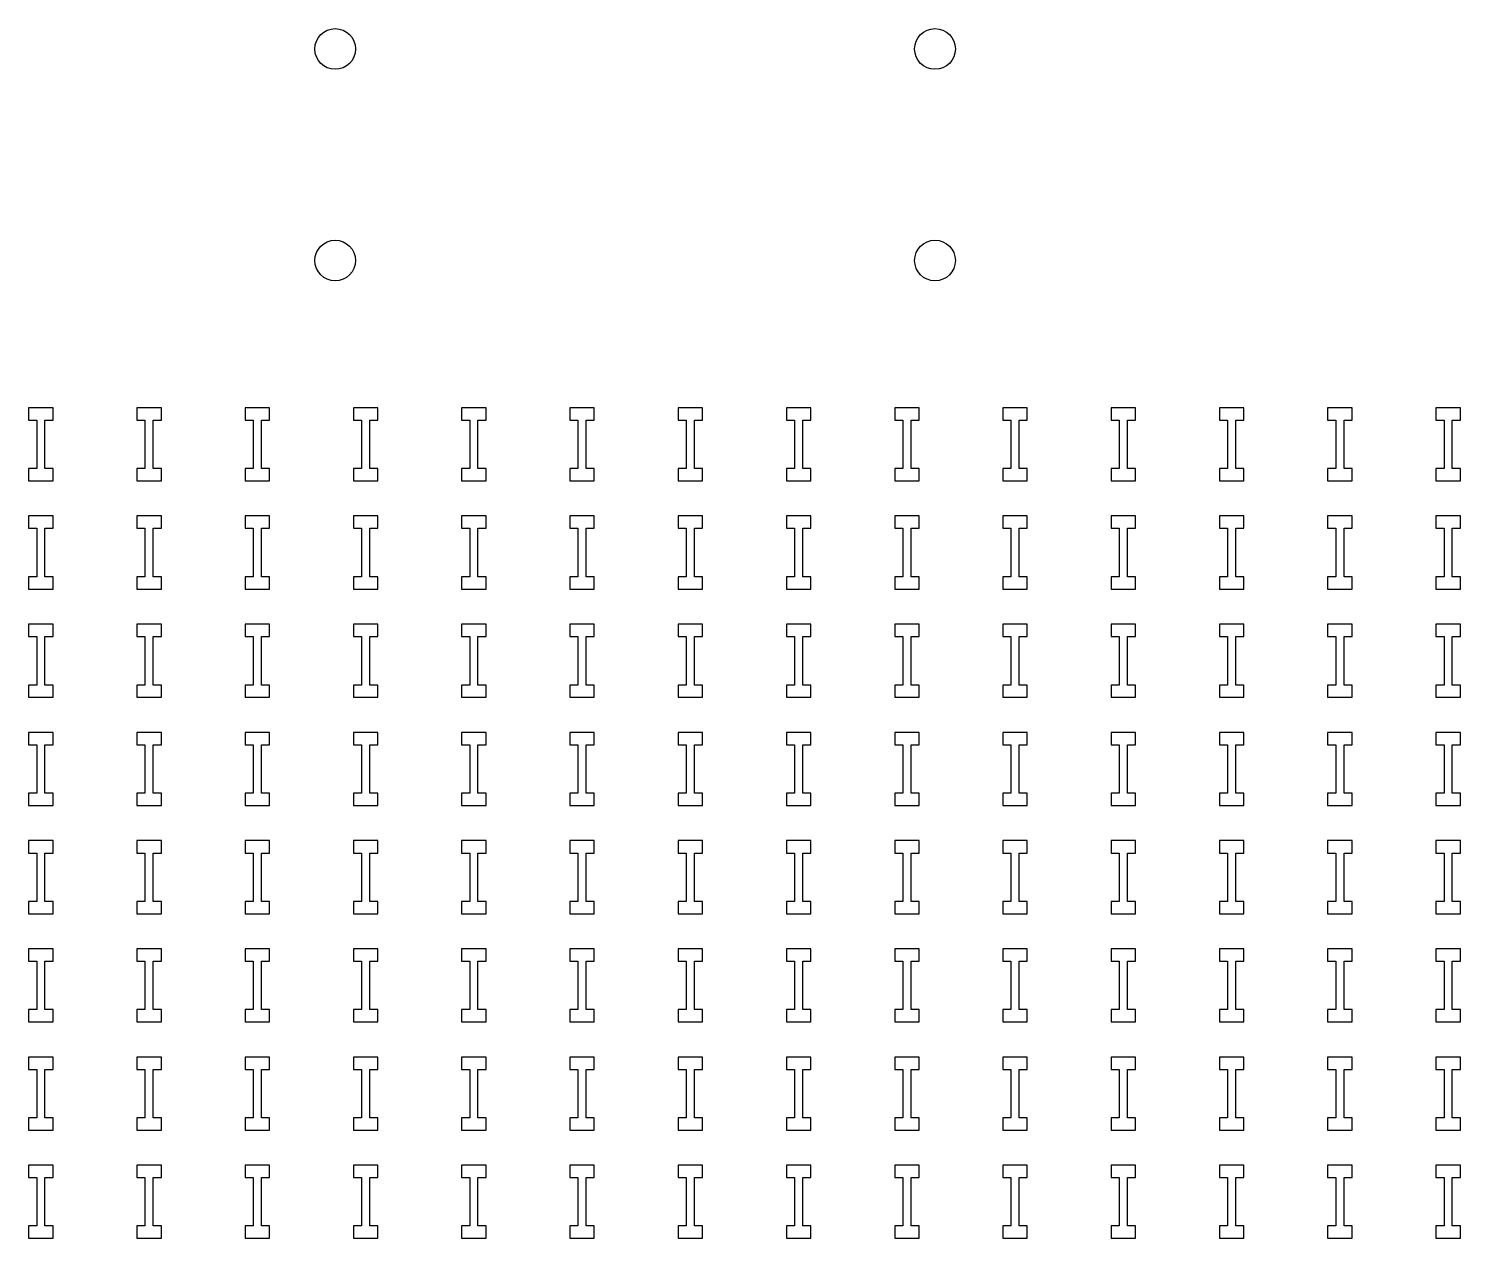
# Model space of a CAD drawing. Header units: inches. Extents: x 0 to 94.5, y 0 to 82.7.
# Drawn here: x 12.51 to 23.55, y 62.33 to 71.66 of the extents above; entities that cross this region are included whole.
import ezdxf

# ---------------------------------------------------------------- set-up
doc = ezdxf.new("R2010")
doc.units = ezdxf.units.IN

msp = doc.modelspace()

# ---------------------------------------------------------------- linework, layer by layer
for p, q in [((12.698, 68.733), (12.509, 68.733)), ((12.509, 68.733), (12.509, 68.637)), ((12.698, 68.637), (12.698, 68.733)), ((13.533, 68.733), (13.344, 68.733)), ((13.344, 68.733), (13.344, 68.637)), ((13.533, 68.637), (13.533, 68.733)), ((14.367, 68.733), (14.178, 68.733)), ((14.178, 68.733), (14.178, 68.637)), ((14.367, 68.637), (14.367, 68.733)), ((15.202, 68.733), (15.013, 68.733)), ((15.013, 68.733), (15.013, 68.637)), ((15.202, 68.637), (15.202, 68.733)), ((16.037, 68.733), (15.848, 68.733)), ((15.848, 68.733), (15.848, 68.637)), ((16.037, 68.637), (16.037, 68.733)), ((16.871, 68.733), (16.682, 68.733)), ((16.682, 68.733), (16.682, 68.637)), ((16.871, 68.637), (16.871, 68.733)), ((17.706, 68.733), (17.517, 68.733)), ((17.517, 68.733), (17.517, 68.637)), ((17.706, 68.637), (17.706, 68.733)), ((18.541, 68.733), (18.352, 68.733)), ((18.352, 68.733), (18.352, 68.637)), ((18.541, 68.637), (18.541, 68.733)), ((19.376, 68.733), (19.187, 68.733)), ((19.187, 68.733), (19.187, 68.637)), ((19.376, 68.637), (19.376, 68.733)), ((20.21, 68.733), (20.021, 68.733)), ((20.021, 68.733), (20.021, 68.637)), ((20.21, 68.637), (20.21, 68.733)), ((21.045, 68.733), (20.856, 68.733)), ((20.856, 68.733), (20.856, 68.637)), ((21.045, 68.637), (21.045, 68.733)), ((21.88, 68.733), (21.691, 68.733)), ((21.691, 68.733), (21.691, 68.637)), ((21.88, 68.637), (21.88, 68.733)), ((22.714, 68.733), (22.525, 68.733)), ((22.525, 68.733), (22.525, 68.637)), ((22.714, 68.637), (22.714, 68.733)), ((23.549, 68.733), (23.36, 68.733)), ((23.36, 68.733), (23.36, 68.637)), ((23.549, 68.637), (23.549, 68.733)), ((12.509, 68.637), (12.571, 68.637)), ((12.571, 68.637), (12.571, 68.264)), ((12.635, 68.637), (12.698, 68.637)), ((12.635, 68.264), (12.635, 68.637)), ((13.344, 68.637), (13.406, 68.637)), ((13.406, 68.637), (13.406, 68.264)), ((13.47, 68.637), (13.533, 68.637)), ((13.47, 68.264), (13.47, 68.637)), ((14.178, 68.637), (14.241, 68.637)), ((14.241, 68.637), (14.241, 68.264)), ((14.305, 68.637), (14.367, 68.637)), ((14.305, 68.264), (14.305, 68.637)), ((15.013, 68.637), (15.076, 68.637)), ((15.076, 68.637), (15.076, 68.264)), ((15.14, 68.637), (15.202, 68.637)), ((15.14, 68.264), (15.14, 68.637)), ((15.848, 68.637), (15.91, 68.637)), ((15.91, 68.637), (15.91, 68.264)), ((15.974, 68.637), (16.037, 68.637)), ((15.974, 68.264), (15.974, 68.637)), ((16.682, 68.637), (16.745, 68.637)), ((16.745, 68.637), (16.745, 68.264)), ((16.809, 68.637), (16.871, 68.637)), ((16.809, 68.264), (16.809, 68.637)), ((17.517, 68.637), (17.58, 68.637)), ((17.58, 68.637), (17.58, 68.264)), ((17.644, 68.637), (17.706, 68.637)), ((17.644, 68.264), (17.644, 68.637)), ((18.352, 68.637), (18.414, 68.637)), ((18.414, 68.637), (18.414, 68.264)), ((18.478, 68.637), (18.541, 68.637)), ((18.478, 68.264), (18.478, 68.637)), ((19.187, 68.637), (19.249, 68.637)), ((19.249, 68.637), (19.249, 68.264)), ((19.313, 68.637), (19.376, 68.637)), ((19.313, 68.264), (19.313, 68.637)), ((20.021, 68.637), (20.084, 68.637)), ((20.084, 68.637), (20.084, 68.264)), ((20.148, 68.637), (20.21, 68.637)), ((20.148, 68.264), (20.148, 68.637)), ((20.856, 68.637), (20.919, 68.637)), ((20.919, 68.637), (20.919, 68.264)), ((20.983, 68.637), (21.045, 68.637)), ((20.983, 68.264), (20.983, 68.637)), ((21.691, 68.637), (21.753, 68.637)), ((21.753, 68.637), (21.753, 68.264)), ((21.817, 68.637), (21.88, 68.637)), ((21.817, 68.264), (21.817, 68.637)), ((22.525, 68.637), (22.588, 68.637)), ((22.588, 68.637), (22.588, 68.264)), ((22.652, 68.637), (22.714, 68.637)), ((22.652, 68.264), (22.652, 68.637)), ((23.36, 68.637), (23.423, 68.637)), ((23.423, 68.637), (23.423, 68.264)), ((23.487, 68.637), (23.549, 68.637)), ((23.487, 68.264), (23.487, 68.637)), ((12.571, 68.264), (12.509, 68.264)), ((12.509, 68.264), (12.509, 68.169)), ((12.698, 68.264), (12.635, 68.264)), ((12.698, 68.169), (12.698, 68.264)), ((13.406, 68.264), (13.344, 68.264)), ((13.344, 68.264), (13.344, 68.169)), ((13.533, 68.264), (13.47, 68.264)), ((13.533, 68.169), (13.533, 68.264)), ((14.241, 68.264), (14.178, 68.264)), ((14.178, 68.264), (14.178, 68.169)), ((14.367, 68.264), (14.305, 68.264)), ((14.367, 68.169), (14.367, 68.264)), ((15.076, 68.264), (15.013, 68.264)), ((15.013, 68.264), (15.013, 68.169)), ((15.202, 68.264), (15.14, 68.264)), ((15.202, 68.169), (15.202, 68.264)), ((15.91, 68.264), (15.848, 68.264)), ((15.848, 68.264), (15.848, 68.169)), ((16.037, 68.264), (15.974, 68.264)), ((16.037, 68.169), (16.037, 68.264)), ((16.745, 68.264), (16.682, 68.264)), ((16.682, 68.264), (16.682, 68.169)), ((16.871, 68.264), (16.809, 68.264)), ((16.871, 68.169), (16.871, 68.264)), ((17.58, 68.264), (17.517, 68.264)), ((17.517, 68.264), (17.517, 68.169)), ((17.706, 68.264), (17.644, 68.264)), ((17.706, 68.169), (17.706, 68.264)), ((18.414, 68.264), (18.352, 68.264)), ((18.352, 68.264), (18.352, 68.169)), ((18.541, 68.264), (18.478, 68.264)), ((18.541, 68.169), (18.541, 68.264)), ((19.249, 68.264), (19.187, 68.264)), ((19.187, 68.264), (19.187, 68.169)), ((19.376, 68.264), (19.313, 68.264)), ((19.376, 68.169), (19.376, 68.264)), ((20.084, 68.264), (20.021, 68.264)), ((20.021, 68.264), (20.021, 68.169)), ((20.21, 68.264), (20.148, 68.264)), ((20.21, 68.169), (20.21, 68.264)), ((20.919, 68.264), (20.856, 68.264)), ((20.856, 68.264), (20.856, 68.169)), ((21.045, 68.264), (20.983, 68.264)), ((21.045, 68.169), (21.045, 68.264)), ((21.753, 68.264), (21.691, 68.264)), ((21.691, 68.264), (21.691, 68.169)), ((21.88, 68.264), (21.817, 68.264)), ((21.88, 68.169), (21.88, 68.264)), ((22.588, 68.264), (22.525, 68.264)), ((22.525, 68.264), (22.525, 68.169)), ((22.714, 68.264), (22.652, 68.264)), ((22.714, 68.169), (22.714, 68.264)), ((23.423, 68.264), (23.36, 68.264)), ((23.36, 68.264), (23.36, 68.169)), ((23.549, 68.264), (23.487, 68.264)), ((23.549, 68.169), (23.549, 68.264)), ((12.509, 68.169), (12.698, 68.169)), ((13.344, 68.169), (13.533, 68.169)), ((14.178, 68.169), (14.367, 68.169)), ((15.013, 68.169), (15.202, 68.169)), ((15.848, 68.169), (16.037, 68.169)), ((16.682, 68.169), (16.871, 68.169)), ((17.517, 68.169), (17.706, 68.169)), ((18.352, 68.169), (18.541, 68.169)), ((19.187, 68.169), (19.376, 68.169)), ((20.021, 68.169), (20.21, 68.169)), ((20.856, 68.169), (21.045, 68.169)), ((21.691, 68.169), (21.88, 68.169)), ((22.525, 68.169), (22.714, 68.169)), ((23.36, 68.169), (23.549, 68.169)), ((12.698, 67.898), (12.509, 67.898)), ((12.509, 67.898), (12.509, 67.803)), ((12.509, 67.803), (12.571, 67.803)), ((12.571, 67.803), (12.571, 67.429)), ((12.635, 67.803), (12.698, 67.803)), ((12.635, 67.429), (12.635, 67.803)), ((12.698, 67.803), (12.698, 67.898)), ((13.533, 67.898), (13.344, 67.898)), ((13.344, 67.898), (13.344, 67.803)), ((13.344, 67.803), (13.406, 67.803)), ((13.406, 67.803), (13.406, 67.429)), ((13.47, 67.803), (13.533, 67.803)), ((13.47, 67.429), (13.47, 67.803)), ((13.533, 67.803), (13.533, 67.898)), ((14.367, 67.898), (14.178, 67.898)), ((14.178, 67.898), (14.178, 67.803)), ((14.178, 67.803), (14.241, 67.803)), ((14.241, 67.803), (14.241, 67.429)), ((14.305, 67.803), (14.367, 67.803)), ((14.305, 67.429), (14.305, 67.803)), ((14.367, 67.803), (14.367, 67.898)), ((15.202, 67.898), (15.013, 67.898)), ((15.013, 67.898), (15.013, 67.803)), ((15.013, 67.803), (15.076, 67.803)), ((15.076, 67.803), (15.076, 67.429)), ((15.14, 67.803), (15.202, 67.803)), ((15.14, 67.429), (15.14, 67.803)), ((15.202, 67.803), (15.202, 67.898)), ((16.037, 67.898), (15.848, 67.898)), ((15.848, 67.898), (15.848, 67.803)), ((15.848, 67.803), (15.91, 67.803)), ((15.91, 67.803), (15.91, 67.429)), ((15.974, 67.803), (16.037, 67.803)), ((15.974, 67.429), (15.974, 67.803)), ((16.037, 67.803), (16.037, 67.898)), ((16.871, 67.898), (16.682, 67.898)), ((16.682, 67.898), (16.682, 67.803)), ((16.682, 67.803), (16.745, 67.803)), ((16.745, 67.803), (16.745, 67.429)), ((16.809, 67.803), (16.871, 67.803)), ((16.809, 67.429), (16.809, 67.803)), ((16.871, 67.803), (16.871, 67.898)), ((17.706, 67.898), (17.517, 67.898)), ((17.517, 67.898), (17.517, 67.803)), ((17.517, 67.803), (17.58, 67.803)), ((17.58, 67.803), (17.58, 67.429)), ((17.644, 67.803), (17.706, 67.803)), ((17.644, 67.429), (17.644, 67.803)), ((17.706, 67.803), (17.706, 67.898)), ((18.541, 67.898), (18.352, 67.898)), ((18.352, 67.898), (18.352, 67.803)), ((18.352, 67.803), (18.414, 67.803)), ((18.414, 67.803), (18.414, 67.429)), ((18.478, 67.803), (18.541, 67.803)), ((18.478, 67.429), (18.478, 67.803)), ((18.541, 67.803), (18.541, 67.898)), ((19.376, 67.898), (19.187, 67.898)), ((19.187, 67.898), (19.187, 67.803)), ((19.187, 67.803), (19.249, 67.803)), ((19.249, 67.803), (19.249, 67.429)), ((19.313, 67.803), (19.376, 67.803)), ((19.313, 67.429), (19.313, 67.803)), ((19.376, 67.803), (19.376, 67.898)), ((20.21, 67.898), (20.021, 67.898)), ((20.021, 67.898), (20.021, 67.803)), ((20.021, 67.803), (20.084, 67.803)), ((20.084, 67.803), (20.084, 67.429)), ((20.148, 67.803), (20.21, 67.803)), ((20.148, 67.429), (20.148, 67.803)), ((20.21, 67.803), (20.21, 67.898)), ((21.045, 67.898), (20.856, 67.898)), ((20.856, 67.898), (20.856, 67.803)), ((20.856, 67.803), (20.919, 67.803)), ((20.919, 67.803), (20.919, 67.429)), ((20.983, 67.803), (21.045, 67.803)), ((20.983, 67.429), (20.983, 67.803)), ((21.045, 67.803), (21.045, 67.898)), ((21.88, 67.898), (21.691, 67.898)), ((21.691, 67.898), (21.691, 67.803)), ((21.691, 67.803), (21.753, 67.803)), ((21.753, 67.803), (21.753, 67.429)), ((21.817, 67.803), (21.88, 67.803)), ((21.817, 67.429), (21.817, 67.803)), ((21.88, 67.803), (21.88, 67.898)), ((22.714, 67.898), (22.525, 67.898)), ((22.525, 67.898), (22.525, 67.803)), ((22.525, 67.803), (22.588, 67.803)), ((22.588, 67.803), (22.588, 67.429)), ((22.652, 67.803), (22.714, 67.803)), ((22.652, 67.429), (22.652, 67.803)), ((22.714, 67.803), (22.714, 67.898)), ((23.549, 67.898), (23.36, 67.898)), ((23.36, 67.898), (23.36, 67.803)), ((23.36, 67.803), (23.423, 67.803)), ((23.423, 67.803), (23.423, 67.429)), ((23.487, 67.803), (23.549, 67.803)), ((23.487, 67.429), (23.487, 67.803)), ((23.549, 67.803), (23.549, 67.898)), ((12.571, 67.429), (12.509, 67.429)), ((12.509, 67.429), (12.509, 67.334)), ((12.698, 67.429), (12.635, 67.429)), ((12.698, 67.334), (12.698, 67.429)), ((13.406, 67.429), (13.344, 67.429)), ((13.344, 67.429), (13.344, 67.334)), ((13.533, 67.429), (13.47, 67.429)), ((13.533, 67.334), (13.533, 67.429)), ((14.241, 67.429), (14.178, 67.429)), ((14.178, 67.429), (14.178, 67.334)), ((14.367, 67.429), (14.305, 67.429)), ((14.367, 67.334), (14.367, 67.429)), ((15.076, 67.429), (15.013, 67.429)), ((15.013, 67.429), (15.013, 67.334)), ((15.202, 67.429), (15.14, 67.429)), ((15.202, 67.334), (15.202, 67.429)), ((15.91, 67.429), (15.848, 67.429)), ((15.848, 67.429), (15.848, 67.334)), ((16.037, 67.429), (15.974, 67.429)), ((16.037, 67.334), (16.037, 67.429)), ((16.745, 67.429), (16.682, 67.429)), ((16.682, 67.429), (16.682, 67.334)), ((16.871, 67.429), (16.809, 67.429)), ((16.871, 67.334), (16.871, 67.429)), ((17.58, 67.429), (17.517, 67.429)), ((17.517, 67.429), (17.517, 67.334)), ((17.706, 67.429), (17.644, 67.429)), ((17.706, 67.334), (17.706, 67.429)), ((18.414, 67.429), (18.352, 67.429)), ((18.352, 67.429), (18.352, 67.334)), ((18.541, 67.429), (18.478, 67.429)), ((18.541, 67.334), (18.541, 67.429)), ((19.249, 67.429), (19.187, 67.429)), ((19.187, 67.429), (19.187, 67.334)), ((19.376, 67.429), (19.313, 67.429)), ((19.376, 67.334), (19.376, 67.429)), ((20.084, 67.429), (20.021, 67.429)), ((20.021, 67.429), (20.021, 67.334)), ((20.21, 67.429), (20.148, 67.429)), ((20.21, 67.334), (20.21, 67.429)), ((20.919, 67.429), (20.856, 67.429)), ((20.856, 67.429), (20.856, 67.334)), ((21.045, 67.429), (20.983, 67.429)), ((21.045, 67.334), (21.045, 67.429)), ((21.753, 67.429), (21.691, 67.429)), ((21.691, 67.429), (21.691, 67.334)), ((21.88, 67.429), (21.817, 67.429)), ((21.88, 67.334), (21.88, 67.429)), ((22.588, 67.429), (22.525, 67.429)), ((22.525, 67.429), (22.525, 67.334)), ((22.714, 67.429), (22.652, 67.429)), ((22.714, 67.334), (22.714, 67.429)), ((23.423, 67.429), (23.36, 67.429)), ((23.36, 67.429), (23.36, 67.334)), ((23.549, 67.429), (23.487, 67.429)), ((23.549, 67.334), (23.549, 67.429)), ((12.509, 67.334), (12.698, 67.334)), ((13.344, 67.334), (13.533, 67.334)), ((14.178, 67.334), (14.367, 67.334)), ((15.013, 67.334), (15.202, 67.334)), ((15.848, 67.334), (16.037, 67.334)), ((16.682, 67.334), (16.871, 67.334)), ((17.517, 67.334), (17.706, 67.334)), ((18.352, 67.334), (18.541, 67.334)), ((19.187, 67.334), (19.376, 67.334)), ((20.021, 67.334), (20.21, 67.334)), ((20.856, 67.334), (21.045, 67.334)), ((21.691, 67.334), (21.88, 67.334)), ((22.525, 67.334), (22.714, 67.334)), ((23.36, 67.334), (23.549, 67.334)), ((12.698, 67.063), (12.509, 67.063)), ((12.509, 67.063), (12.509, 66.968)), ((12.698, 66.968), (12.698, 67.063)), ((13.533, 67.063), (13.344, 67.063)), ((13.344, 67.063), (13.344, 66.968)), ((13.533, 66.968), (13.533, 67.063)), ((14.367, 67.063), (14.178, 67.063)), ((14.178, 67.063), (14.178, 66.968)), ((14.367, 66.968), (14.367, 67.063)), ((15.202, 67.063), (15.013, 67.063)), ((15.013, 67.063), (15.013, 66.968)), ((15.202, 66.968), (15.202, 67.063)), ((16.037, 67.063), (15.848, 67.063)), ((15.848, 67.063), (15.848, 66.968)), ((16.037, 66.968), (16.037, 67.063)), ((16.871, 67.063), (16.682, 67.063)), ((16.682, 67.063), (16.682, 66.968)), ((16.871, 66.968), (16.871, 67.063)), ((17.706, 67.063), (17.517, 67.063)), ((17.517, 67.063), (17.517, 66.968)), ((17.706, 66.968), (17.706, 67.063)), ((18.541, 67.063), (18.352, 67.063)), ((18.352, 67.063), (18.352, 66.968)), ((18.541, 66.968), (18.541, 67.063)), ((19.376, 67.063), (19.187, 67.063)), ((19.187, 67.063), (19.187, 66.968)), ((19.376, 66.968), (19.376, 67.063)), ((20.21, 67.063), (20.021, 67.063)), ((20.021, 67.063), (20.021, 66.968)), ((20.21, 66.968), (20.21, 67.063)), ((21.045, 67.063), (20.856, 67.063)), ((20.856, 67.063), (20.856, 66.968)), ((21.045, 66.968), (21.045, 67.063)), ((21.88, 67.063), (21.691, 67.063)), ((21.691, 67.063), (21.691, 66.968)), ((21.88, 66.968), (21.88, 67.063)), ((22.714, 67.063), (22.525, 67.063)), ((22.525, 67.063), (22.525, 66.968)), ((22.714, 66.968), (22.714, 67.063)), ((23.549, 67.063), (23.36, 67.063)), ((23.36, 67.063), (23.36, 66.968)), ((23.549, 66.968), (23.549, 67.063)), ((12.509, 66.968), (12.571, 66.968)), ((12.571, 66.968), (12.571, 66.594)), ((12.635, 66.968), (12.698, 66.968)), ((12.635, 66.594), (12.635, 66.968)), ((13.344, 66.968), (13.406, 66.968)), ((13.406, 66.968), (13.406, 66.594)), ((13.47, 66.968), (13.533, 66.968)), ((13.47, 66.594), (13.47, 66.968)), ((14.178, 66.968), (14.241, 66.968)), ((14.241, 66.968), (14.241, 66.594)), ((14.305, 66.968), (14.367, 66.968)), ((14.305, 66.594), (14.305, 66.968)), ((15.013, 66.968), (15.076, 66.968)), ((15.076, 66.968), (15.076, 66.594)), ((15.14, 66.968), (15.202, 66.968)), ((15.14, 66.594), (15.14, 66.968)), ((15.848, 66.968), (15.91, 66.968)), ((15.91, 66.968), (15.91, 66.594)), ((15.974, 66.968), (16.037, 66.968)), ((15.974, 66.594), (15.974, 66.968)), ((16.682, 66.968), (16.745, 66.968)), ((16.745, 66.968), (16.745, 66.594)), ((16.809, 66.968), (16.871, 66.968)), ((16.809, 66.594), (16.809, 66.968)), ((17.517, 66.968), (17.58, 66.968)), ((17.58, 66.968), (17.58, 66.594)), ((17.644, 66.968), (17.706, 66.968)), ((17.644, 66.594), (17.644, 66.968)), ((18.352, 66.968), (18.414, 66.968)), ((18.414, 66.968), (18.414, 66.594)), ((18.478, 66.968), (18.541, 66.968)), ((18.478, 66.594), (18.478, 66.968)), ((19.187, 66.968), (19.249, 66.968)), ((19.249, 66.968), (19.249, 66.594)), ((19.313, 66.968), (19.376, 66.968)), ((19.313, 66.594), (19.313, 66.968)), ((20.021, 66.968), (20.084, 66.968)), ((20.084, 66.968), (20.084, 66.594)), ((20.148, 66.968), (20.21, 66.968)), ((20.148, 66.594), (20.148, 66.968)), ((20.856, 66.968), (20.919, 66.968)), ((20.919, 66.968), (20.919, 66.594)), ((20.983, 66.968), (21.045, 66.968)), ((20.983, 66.594), (20.983, 66.968)), ((21.691, 66.968), (21.753, 66.968)), ((21.753, 66.968), (21.753, 66.594)), ((21.817, 66.968), (21.88, 66.968)), ((21.817, 66.594), (21.817, 66.968)), ((22.525, 66.968), (22.588, 66.968)), ((22.588, 66.968), (22.588, 66.594)), ((22.652, 66.968), (22.714, 66.968)), ((22.652, 66.594), (22.652, 66.968)), ((23.36, 66.968), (23.423, 66.968)), ((23.423, 66.968), (23.423, 66.594)), ((23.487, 66.968), (23.549, 66.968)), ((23.487, 66.594), (23.487, 66.968)), ((12.571, 66.594), (12.509, 66.594)), ((12.509, 66.594), (12.509, 66.499)), ((12.698, 66.594), (12.635, 66.594)), ((12.698, 66.499), (12.698, 66.594)), ((13.406, 66.594), (13.344, 66.594)), ((13.344, 66.594), (13.344, 66.499)), ((13.533, 66.594), (13.47, 66.594)), ((13.533, 66.499), (13.533, 66.594)), ((14.241, 66.594), (14.178, 66.594)), ((14.178, 66.594), (14.178, 66.499)), ((14.367, 66.594), (14.305, 66.594)), ((14.367, 66.499), (14.367, 66.594)), ((15.076, 66.594), (15.013, 66.594)), ((15.013, 66.594), (15.013, 66.499)), ((15.202, 66.594), (15.14, 66.594)), ((15.202, 66.499), (15.202, 66.594)), ((15.91, 66.594), (15.848, 66.594)), ((15.848, 66.594), (15.848, 66.499)), ((16.037, 66.594), (15.974, 66.594)), ((16.037, 66.499), (16.037, 66.594)), ((16.745, 66.594), (16.682, 66.594)), ((16.682, 66.594), (16.682, 66.499)), ((16.871, 66.594), (16.809, 66.594)), ((16.871, 66.499), (16.871, 66.594)), ((17.58, 66.594), (17.517, 66.594)), ((17.517, 66.594), (17.517, 66.499)), ((17.706, 66.594), (17.644, 66.594)), ((17.706, 66.499), (17.706, 66.594)), ((18.414, 66.594), (18.352, 66.594)), ((18.352, 66.594), (18.352, 66.499)), ((18.541, 66.594), (18.478, 66.594)), ((18.541, 66.499), (18.541, 66.594)), ((19.249, 66.594), (19.187, 66.594)), ((19.187, 66.594), (19.187, 66.499)), ((19.376, 66.594), (19.313, 66.594)), ((19.376, 66.499), (19.376, 66.594)), ((20.084, 66.594), (20.021, 66.594)), ((20.021, 66.594), (20.021, 66.499)), ((20.21, 66.594), (20.148, 66.594)), ((20.21, 66.499), (20.21, 66.594)), ((20.919, 66.594), (20.856, 66.594)), ((20.856, 66.594), (20.856, 66.499)), ((21.045, 66.594), (20.983, 66.594)), ((21.045, 66.499), (21.045, 66.594)), ((21.753, 66.594), (21.691, 66.594)), ((21.691, 66.594), (21.691, 66.499)), ((21.88, 66.594), (21.817, 66.594)), ((21.88, 66.499), (21.88, 66.594)), ((22.588, 66.594), (22.525, 66.594)), ((22.525, 66.594), (22.525, 66.499)), ((22.714, 66.594), (22.652, 66.594)), ((22.714, 66.499), (22.714, 66.594)), ((23.423, 66.594), (23.36, 66.594)), ((23.36, 66.594), (23.36, 66.499)), ((23.549, 66.594), (23.487, 66.594)), ((23.549, 66.499), (23.549, 66.594)), ((12.509, 66.499), (12.698, 66.499)), ((13.344, 66.499), (13.533, 66.499)), ((14.178, 66.499), (14.367, 66.499)), ((15.013, 66.499), (15.202, 66.499)), ((15.848, 66.499), (16.037, 66.499)), ((16.682, 66.499), (16.871, 66.499)), ((17.517, 66.499), (17.706, 66.499)), ((18.352, 66.499), (18.541, 66.499)), ((19.187, 66.499), (19.376, 66.499)), ((20.021, 66.499), (20.21, 66.499)), ((20.856, 66.499), (21.045, 66.499)), ((21.691, 66.499), (21.88, 66.499)), ((22.525, 66.499), (22.714, 66.499)), ((23.36, 66.499), (23.549, 66.499)), ((12.698, 66.228), (12.509, 66.228)), ((12.509, 66.228), (12.509, 66.133)), ((12.509, 66.133), (12.571, 66.133)), ((12.571, 66.133), (12.571, 65.76)), ((12.635, 66.133), (12.698, 66.133)), ((12.635, 65.76), (12.635, 66.133)), ((12.698, 66.133), (12.698, 66.228)), ((13.533, 66.228), (13.344, 66.228)), ((13.344, 66.228), (13.344, 66.133)), ((13.344, 66.133), (13.406, 66.133)), ((13.406, 66.133), (13.406, 65.76)), ((13.47, 66.133), (13.533, 66.133)), ((13.47, 65.76), (13.47, 66.133)), ((13.533, 66.133), (13.533, 66.228)), ((14.367, 66.228), (14.178, 66.228)), ((14.178, 66.228), (14.178, 66.133)), ((14.178, 66.133), (14.241, 66.133)), ((14.241, 66.133), (14.241, 65.76)), ((14.305, 66.133), (14.367, 66.133)), ((14.305, 65.76), (14.305, 66.133)), ((14.367, 66.133), (14.367, 66.228)), ((15.202, 66.228), (15.013, 66.228)), ((15.013, 66.228), (15.013, 66.133)), ((15.013, 66.133), (15.076, 66.133)), ((15.076, 66.133), (15.076, 65.76)), ((15.14, 66.133), (15.202, 66.133)), ((15.14, 65.76), (15.14, 66.133)), ((15.202, 66.133), (15.202, 66.228)), ((16.037, 66.228), (15.848, 66.228)), ((15.848, 66.228), (15.848, 66.133)), ((15.848, 66.133), (15.91, 66.133)), ((15.91, 66.133), (15.91, 65.76)), ((15.974, 66.133), (16.037, 66.133)), ((15.974, 65.76), (15.974, 66.133)), ((16.037, 66.133), (16.037, 66.228)), ((16.871, 66.228), (16.682, 66.228)), ((16.682, 66.228), (16.682, 66.133)), ((16.682, 66.133), (16.745, 66.133)), ((16.745, 66.133), (16.745, 65.76)), ((16.809, 66.133), (16.871, 66.133)), ((16.809, 65.76), (16.809, 66.133)), ((16.871, 66.133), (16.871, 66.228)), ((17.706, 66.228), (17.517, 66.228)), ((17.517, 66.228), (17.517, 66.133)), ((17.517, 66.133), (17.58, 66.133)), ((17.58, 66.133), (17.58, 65.76)), ((17.644, 66.133), (17.706, 66.133)), ((17.644, 65.76), (17.644, 66.133)), ((17.706, 66.133), (17.706, 66.228)), ((18.541, 66.228), (18.352, 66.228)), ((18.352, 66.228), (18.352, 66.133)), ((18.352, 66.133), (18.414, 66.133)), ((18.414, 66.133), (18.414, 65.76)), ((18.478, 66.133), (18.541, 66.133)), ((18.478, 65.76), (18.478, 66.133)), ((18.541, 66.133), (18.541, 66.228)), ((19.376, 66.228), (19.187, 66.228)), ((19.187, 66.228), (19.187, 66.133)), ((19.187, 66.133), (19.249, 66.133)), ((19.249, 66.133), (19.249, 65.76)), ((19.313, 66.133), (19.376, 66.133)), ((19.313, 65.76), (19.313, 66.133)), ((19.376, 66.133), (19.376, 66.228)), ((20.21, 66.228), (20.021, 66.228)), ((20.021, 66.228), (20.021, 66.133)), ((20.021, 66.133), (20.084, 66.133)), ((20.084, 66.133), (20.084, 65.76)), ((20.148, 66.133), (20.21, 66.133)), ((20.148, 65.76), (20.148, 66.133)), ((20.21, 66.133), (20.21, 66.228)), ((21.045, 66.228), (20.856, 66.228)), ((20.856, 66.228), (20.856, 66.133)), ((20.856, 66.133), (20.919, 66.133)), ((20.919, 66.133), (20.919, 65.76)), ((20.983, 66.133), (21.045, 66.133)), ((20.983, 65.76), (20.983, 66.133)), ((21.045, 66.133), (21.045, 66.228)), ((21.88, 66.228), (21.691, 66.228)), ((21.691, 66.228), (21.691, 66.133)), ((21.691, 66.133), (21.753, 66.133)), ((21.753, 66.133), (21.753, 65.76)), ((21.817, 66.133), (21.88, 66.133)), ((21.817, 65.76), (21.817, 66.133)), ((21.88, 66.133), (21.88, 66.228)), ((22.714, 66.228), (22.525, 66.228)), ((22.525, 66.228), (22.525, 66.133)), ((22.525, 66.133), (22.588, 66.133)), ((22.588, 66.133), (22.588, 65.76)), ((22.652, 66.133), (22.714, 66.133)), ((22.652, 65.76), (22.652, 66.133)), ((22.714, 66.133), (22.714, 66.228)), ((23.549, 66.228), (23.36, 66.228)), ((23.36, 66.228), (23.36, 66.133)), ((23.36, 66.133), (23.423, 66.133)), ((23.423, 66.133), (23.423, 65.76)), ((23.487, 66.133), (23.549, 66.133)), ((23.487, 65.76), (23.487, 66.133)), ((23.549, 66.133), (23.549, 66.228)), ((12.571, 65.76), (12.509, 65.76)), ((12.509, 65.76), (12.509, 65.664)), ((12.698, 65.76), (12.635, 65.76)), ((12.698, 65.664), (12.698, 65.76)), ((13.406, 65.76), (13.344, 65.76)), ((13.344, 65.76), (13.344, 65.664)), ((13.533, 65.76), (13.47, 65.76)), ((13.533, 65.664), (13.533, 65.76)), ((14.241, 65.76), (14.178, 65.76)), ((14.178, 65.76), (14.178, 65.664)), ((14.367, 65.76), (14.305, 65.76)), ((14.367, 65.664), (14.367, 65.76)), ((15.076, 65.76), (15.013, 65.76)), ((15.013, 65.76), (15.013, 65.664)), ((15.202, 65.76), (15.14, 65.76)), ((15.202, 65.664), (15.202, 65.76)), ((15.91, 65.76), (15.848, 65.76)), ((15.848, 65.76), (15.848, 65.664)), ((16.037, 65.76), (15.974, 65.76)), ((16.037, 65.664), (16.037, 65.76)), ((16.745, 65.76), (16.682, 65.76)), ((16.682, 65.76), (16.682, 65.664)), ((16.871, 65.76), (16.809, 65.76)), ((16.871, 65.664), (16.871, 65.76)), ((17.58, 65.76), (17.517, 65.76)), ((17.517, 65.76), (17.517, 65.664)), ((17.706, 65.76), (17.644, 65.76)), ((17.706, 65.664), (17.706, 65.76)), ((18.414, 65.76), (18.352, 65.76)), ((18.352, 65.76), (18.352, 65.664)), ((18.541, 65.76), (18.478, 65.76)), ((18.541, 65.664), (18.541, 65.76)), ((19.249, 65.76), (19.187, 65.76)), ((19.187, 65.76), (19.187, 65.664)), ((19.376, 65.76), (19.313, 65.76)), ((19.376, 65.664), (19.376, 65.76)), ((20.084, 65.76), (20.021, 65.76)), ((20.021, 65.76), (20.021, 65.664)), ((20.21, 65.76), (20.148, 65.76)), ((20.21, 65.664), (20.21, 65.76)), ((20.919, 65.76), (20.856, 65.76)), ((20.856, 65.76), (20.856, 65.664)), ((21.045, 65.76), (20.983, 65.76)), ((21.045, 65.664), (21.045, 65.76)), ((21.753, 65.76), (21.691, 65.76)), ((21.691, 65.76), (21.691, 65.664)), ((21.88, 65.76), (21.817, 65.76)), ((21.88, 65.664), (21.88, 65.76)), ((22.588, 65.76), (22.525, 65.76)), ((22.525, 65.76), (22.525, 65.664)), ((22.714, 65.76), (22.652, 65.76)), ((22.714, 65.664), (22.714, 65.76)), ((23.423, 65.76), (23.36, 65.76)), ((23.36, 65.76), (23.36, 65.664)), ((23.549, 65.76), (23.487, 65.76)), ((23.549, 65.664), (23.549, 65.76)), ((12.509, 65.664), (12.698, 65.664)), ((13.344, 65.664), (13.533, 65.664)), ((14.178, 65.664), (14.367, 65.664)), ((15.013, 65.664), (15.202, 65.664)), ((15.848, 65.664), (16.037, 65.664)), ((16.682, 65.664), (16.871, 65.664)), ((17.517, 65.664), (17.706, 65.664)), ((18.352, 65.664), (18.541, 65.664)), ((19.187, 65.664), (19.376, 65.664)), ((20.021, 65.664), (20.21, 65.664)), ((20.856, 65.664), (21.045, 65.664)), ((21.691, 65.664), (21.88, 65.664)), ((22.525, 65.664), (22.714, 65.664)), ((23.36, 65.664), (23.549, 65.664)), ((12.698, 65.394), (12.509, 65.394)), ((12.509, 65.394), (12.509, 65.298)), ((12.698, 65.298), (12.698, 65.394)), ((13.533, 65.394), (13.344, 65.394)), ((13.344, 65.394), (13.344, 65.298)), ((13.533, 65.298), (13.533, 65.394)), ((14.367, 65.394), (14.178, 65.394)), ((14.178, 65.394), (14.178, 65.298)), ((14.367, 65.298), (14.367, 65.394)), ((15.202, 65.394), (15.013, 65.394)), ((15.013, 65.394), (15.013, 65.298)), ((15.202, 65.298), (15.202, 65.394)), ((16.037, 65.394), (15.848, 65.394)), ((15.848, 65.394), (15.848, 65.298)), ((16.037, 65.298), (16.037, 65.394)), ((16.871, 65.394), (16.682, 65.394)), ((16.682, 65.394), (16.682, 65.298)), ((16.871, 65.298), (16.871, 65.394)), ((17.706, 65.394), (17.517, 65.394)), ((17.517, 65.394), (17.517, 65.298)), ((17.706, 65.298), (17.706, 65.394)), ((18.541, 65.394), (18.352, 65.394)), ((18.352, 65.394), (18.352, 65.298)), ((18.541, 65.298), (18.541, 65.394)), ((19.376, 65.394), (19.187, 65.394)), ((19.187, 65.394), (19.187, 65.298)), ((19.376, 65.298), (19.376, 65.394)), ((20.21, 65.394), (20.021, 65.394)), ((20.021, 65.394), (20.021, 65.298)), ((20.21, 65.298), (20.21, 65.394)), ((21.045, 65.394), (20.856, 65.394)), ((20.856, 65.394), (20.856, 65.298)), ((21.045, 65.298), (21.045, 65.394)), ((21.88, 65.394), (21.691, 65.394)), ((21.691, 65.394), (21.691, 65.298)), ((21.88, 65.298), (21.88, 65.394)), ((22.714, 65.394), (22.525, 65.394)), ((22.525, 65.394), (22.525, 65.298)), ((22.714, 65.298), (22.714, 65.394)), ((23.549, 65.394), (23.36, 65.394)), ((23.36, 65.394), (23.36, 65.298)), ((23.549, 65.298), (23.549, 65.394)), ((12.509, 65.298), (12.571, 65.298)), ((12.571, 65.298), (12.571, 64.925)), ((12.635, 65.298), (12.698, 65.298)), ((12.635, 64.925), (12.635, 65.298)), ((13.344, 65.298), (13.406, 65.298)), ((13.406, 65.298), (13.406, 64.925)), ((13.47, 65.298), (13.533, 65.298)), ((13.47, 64.925), (13.47, 65.298)), ((14.178, 65.298), (14.241, 65.298)), ((14.241, 65.298), (14.241, 64.925)), ((14.305, 65.298), (14.367, 65.298)), ((14.305, 64.925), (14.305, 65.298)), ((15.013, 65.298), (15.076, 65.298)), ((15.076, 65.298), (15.076, 64.925)), ((15.14, 65.298), (15.202, 65.298)), ((15.14, 64.925), (15.14, 65.298)), ((15.848, 65.298), (15.91, 65.298)), ((15.91, 65.298), (15.91, 64.925)), ((15.974, 65.298), (16.037, 65.298)), ((15.974, 64.925), (15.974, 65.298)), ((16.682, 65.298), (16.745, 65.298)), ((16.745, 65.298), (16.745, 64.925)), ((16.809, 65.298), (16.871, 65.298)), ((16.809, 64.925), (16.809, 65.298)), ((17.517, 65.298), (17.58, 65.298)), ((17.58, 65.298), (17.58, 64.925)), ((17.644, 65.298), (17.706, 65.298)), ((17.644, 64.925), (17.644, 65.298)), ((18.352, 65.298), (18.414, 65.298)), ((18.414, 65.298), (18.414, 64.925)), ((18.478, 65.298), (18.541, 65.298)), ((18.478, 64.925), (18.478, 65.298)), ((19.187, 65.298), (19.249, 65.298)), ((19.249, 65.298), (19.249, 64.925)), ((19.313, 65.298), (19.376, 65.298)), ((19.313, 64.925), (19.313, 65.298)), ((20.021, 65.298), (20.084, 65.298)), ((20.084, 65.298), (20.084, 64.925)), ((20.148, 65.298), (20.21, 65.298)), ((20.148, 64.925), (20.148, 65.298)), ((20.856, 65.298), (20.919, 65.298)), ((20.919, 65.298), (20.919, 64.925)), ((20.983, 65.298), (21.045, 65.298)), ((20.983, 64.925), (20.983, 65.298)), ((21.691, 65.298), (21.753, 65.298)), ((21.753, 65.298), (21.753, 64.925)), ((21.817, 65.298), (21.88, 65.298)), ((21.817, 64.925), (21.817, 65.298)), ((22.525, 65.298), (22.588, 65.298)), ((22.588, 65.298), (22.588, 64.925)), ((22.652, 65.298), (22.714, 65.298)), ((22.652, 64.925), (22.652, 65.298)), ((23.36, 65.298), (23.423, 65.298)), ((23.423, 65.298), (23.423, 64.925)), ((23.487, 65.298), (23.549, 65.298)), ((23.487, 64.925), (23.487, 65.298)), ((12.571, 64.925), (12.509, 64.925)), ((12.509, 64.925), (12.509, 64.83)), ((12.698, 64.925), (12.635, 64.925)), ((12.698, 64.83), (12.698, 64.925)), ((13.406, 64.925), (13.344, 64.925)), ((13.344, 64.925), (13.344, 64.83)), ((13.533, 64.925), (13.47, 64.925)), ((13.533, 64.83), (13.533, 64.925)), ((14.241, 64.925), (14.178, 64.925)), ((14.178, 64.925), (14.178, 64.83)), ((14.367, 64.925), (14.305, 64.925)), ((14.367, 64.83), (14.367, 64.925)), ((15.076, 64.925), (15.013, 64.925)), ((15.013, 64.925), (15.013, 64.83)), ((15.202, 64.925), (15.14, 64.925)), ((15.202, 64.83), (15.202, 64.925)), ((15.91, 64.925), (15.848, 64.925)), ((15.848, 64.925), (15.848, 64.83)), ((16.037, 64.925), (15.974, 64.925)), ((16.037, 64.83), (16.037, 64.925)), ((16.745, 64.925), (16.682, 64.925)), ((16.682, 64.925), (16.682, 64.83)), ((16.871, 64.925), (16.809, 64.925)), ((16.871, 64.83), (16.871, 64.925)), ((17.58, 64.925), (17.517, 64.925)), ((17.517, 64.925), (17.517, 64.83)), ((17.706, 64.925), (17.644, 64.925)), ((17.706, 64.83), (17.706, 64.925)), ((18.414, 64.925), (18.352, 64.925)), ((18.352, 64.925), (18.352, 64.83)), ((18.541, 64.925), (18.478, 64.925)), ((18.541, 64.83), (18.541, 64.925)), ((19.249, 64.925), (19.187, 64.925)), ((19.187, 64.925), (19.187, 64.83)), ((19.376, 64.925), (19.313, 64.925)), ((19.376, 64.83), (19.376, 64.925)), ((20.084, 64.925), (20.021, 64.925)), ((20.021, 64.925), (20.021, 64.83)), ((20.21, 64.925), (20.148, 64.925)), ((20.21, 64.83), (20.21, 64.925)), ((20.919, 64.925), (20.856, 64.925)), ((20.856, 64.925), (20.856, 64.83)), ((21.045, 64.925), (20.983, 64.925)), ((21.045, 64.83), (21.045, 64.925)), ((21.753, 64.925), (21.691, 64.925)), ((21.691, 64.925), (21.691, 64.83)), ((21.88, 64.925), (21.817, 64.925)), ((21.88, 64.83), (21.88, 64.925)), ((22.588, 64.925), (22.525, 64.925)), ((22.525, 64.925), (22.525, 64.83)), ((22.714, 64.925), (22.652, 64.925)), ((22.714, 64.83), (22.714, 64.925)), ((23.423, 64.925), (23.36, 64.925)), ((23.36, 64.925), (23.36, 64.83)), ((23.549, 64.925), (23.487, 64.925)), ((23.549, 64.83), (23.549, 64.925)), ((12.509, 64.83), (12.698, 64.83)), ((13.344, 64.83), (13.533, 64.83)), ((14.178, 64.83), (14.367, 64.83)), ((15.013, 64.83), (15.202, 64.83)), ((15.848, 64.83), (16.037, 64.83)), ((16.682, 64.83), (16.871, 64.83)), ((17.517, 64.83), (17.706, 64.83)), ((18.352, 64.83), (18.541, 64.83)), ((19.187, 64.83), (19.376, 64.83)), ((20.021, 64.83), (20.21, 64.83)), ((20.856, 64.83), (21.045, 64.83)), ((21.691, 64.83), (21.88, 64.83)), ((22.525, 64.83), (22.714, 64.83)), ((23.36, 64.83), (23.549, 64.83)), ((12.698, 64.559), (12.509, 64.559)), ((12.509, 64.559), (12.509, 64.464)), ((12.698, 64.464), (12.698, 64.559)), ((13.533, 64.559), (13.344, 64.559)), ((13.344, 64.559), (13.344, 64.464)), ((13.533, 64.464), (13.533, 64.559)), ((14.367, 64.559), (14.178, 64.559)), ((14.178, 64.559), (14.178, 64.464)), ((14.367, 64.464), (14.367, 64.559)), ((15.202, 64.559), (15.013, 64.559)), ((15.013, 64.559), (15.013, 64.464)), ((15.202, 64.464), (15.202, 64.559)), ((16.037, 64.559), (15.848, 64.559)), ((15.848, 64.559), (15.848, 64.464)), ((16.037, 64.464), (16.037, 64.559)), ((16.871, 64.559), (16.682, 64.559)), ((16.682, 64.559), (16.682, 64.464)), ((16.871, 64.464), (16.871, 64.559)), ((17.706, 64.559), (17.517, 64.559)), ((17.517, 64.559), (17.517, 64.464)), ((17.706, 64.464), (17.706, 64.559)), ((18.541, 64.559), (18.352, 64.559)), ((18.352, 64.559), (18.352, 64.464)), ((18.541, 64.464), (18.541, 64.559)), ((19.376, 64.559), (19.187, 64.559)), ((19.187, 64.559), (19.187, 64.464)), ((19.376, 64.464), (19.376, 64.559)), ((20.21, 64.559), (20.021, 64.559)), ((20.021, 64.559), (20.021, 64.464)), ((20.21, 64.464), (20.21, 64.559)), ((21.045, 64.559), (20.856, 64.559)), ((20.856, 64.559), (20.856, 64.464)), ((21.045, 64.464), (21.045, 64.559)), ((21.88, 64.559), (21.691, 64.559)), ((21.691, 64.559), (21.691, 64.464)), ((21.88, 64.464), (21.88, 64.559)), ((22.714, 64.559), (22.525, 64.559)), ((22.525, 64.559), (22.525, 64.464)), ((22.714, 64.464), (22.714, 64.559)), ((23.549, 64.559), (23.36, 64.559)), ((23.36, 64.559), (23.36, 64.464)), ((23.549, 64.464), (23.549, 64.559)), ((12.509, 64.464), (12.571, 64.464)), ((12.571, 64.464), (12.571, 64.09)), ((12.635, 64.464), (12.698, 64.464)), ((12.635, 64.09), (12.635, 64.464)), ((13.344, 64.464), (13.406, 64.464)), ((13.406, 64.464), (13.406, 64.09)), ((13.47, 64.464), (13.533, 64.464)), ((13.47, 64.09), (13.47, 64.464)), ((14.178, 64.464), (14.241, 64.464)), ((14.241, 64.464), (14.241, 64.09)), ((14.305, 64.464), (14.367, 64.464)), ((14.305, 64.09), (14.305, 64.464)), ((15.013, 64.464), (15.076, 64.464)), ((15.076, 64.464), (15.076, 64.09)), ((15.14, 64.464), (15.202, 64.464)), ((15.14, 64.09), (15.14, 64.464)), ((15.848, 64.464), (15.91, 64.464)), ((15.91, 64.464), (15.91, 64.09)), ((15.974, 64.464), (16.037, 64.464)), ((15.974, 64.09), (15.974, 64.464)), ((16.682, 64.464), (16.745, 64.464)), ((16.745, 64.464), (16.745, 64.09)), ((16.809, 64.464), (16.871, 64.464)), ((16.809, 64.09), (16.809, 64.464)), ((17.517, 64.464), (17.58, 64.464)), ((17.58, 64.464), (17.58, 64.09)), ((17.644, 64.464), (17.706, 64.464)), ((17.644, 64.09), (17.644, 64.464)), ((18.352, 64.464), (18.414, 64.464)), ((18.414, 64.464), (18.414, 64.09)), ((18.478, 64.464), (18.541, 64.464)), ((18.478, 64.09), (18.478, 64.464)), ((19.187, 64.464), (19.249, 64.464)), ((19.249, 64.464), (19.249, 64.09)), ((19.313, 64.464), (19.376, 64.464)), ((19.313, 64.09), (19.313, 64.464)), ((20.021, 64.464), (20.084, 64.464)), ((20.084, 64.464), (20.084, 64.09)), ((20.148, 64.464), (20.21, 64.464)), ((20.148, 64.09), (20.148, 64.464)), ((20.856, 64.464), (20.919, 64.464)), ((20.919, 64.464), (20.919, 64.09)), ((20.983, 64.464), (21.045, 64.464)), ((20.983, 64.09), (20.983, 64.464)), ((21.691, 64.464), (21.753, 64.464)), ((21.753, 64.464), (21.753, 64.09)), ((21.817, 64.464), (21.88, 64.464)), ((21.817, 64.09), (21.817, 64.464)), ((22.525, 64.464), (22.588, 64.464)), ((22.588, 64.464), (22.588, 64.09)), ((22.652, 64.464), (22.714, 64.464)), ((22.652, 64.09), (22.652, 64.464)), ((23.36, 64.464), (23.423, 64.464)), ((23.423, 64.464), (23.423, 64.09)), ((23.487, 64.464), (23.549, 64.464)), ((23.487, 64.09), (23.487, 64.464)), ((12.571, 64.09), (12.509, 64.09)), ((12.509, 64.09), (12.509, 63.995)), ((12.698, 64.09), (12.635, 64.09)), ((12.698, 63.995), (12.698, 64.09)), ((13.406, 64.09), (13.344, 64.09)), ((13.344, 64.09), (13.344, 63.995)), ((13.533, 64.09), (13.47, 64.09)), ((13.533, 63.995), (13.533, 64.09)), ((14.241, 64.09), (14.178, 64.09)), ((14.178, 64.09), (14.178, 63.995)), ((14.367, 64.09), (14.305, 64.09)), ((14.367, 63.995), (14.367, 64.09)), ((15.076, 64.09), (15.013, 64.09)), ((15.013, 64.09), (15.013, 63.995)), ((15.202, 64.09), (15.14, 64.09)), ((15.202, 63.995), (15.202, 64.09)), ((15.91, 64.09), (15.848, 64.09)), ((15.848, 64.09), (15.848, 63.995)), ((16.037, 64.09), (15.974, 64.09)), ((16.037, 63.995), (16.037, 64.09)), ((16.745, 64.09), (16.682, 64.09)), ((16.682, 64.09), (16.682, 63.995)), ((16.871, 64.09), (16.809, 64.09)), ((16.871, 63.995), (16.871, 64.09)), ((17.58, 64.09), (17.517, 64.09)), ((17.517, 64.09), (17.517, 63.995)), ((17.706, 64.09), (17.644, 64.09)), ((17.706, 63.995), (17.706, 64.09)), ((18.414, 64.09), (18.352, 64.09)), ((18.352, 64.09), (18.352, 63.995)), ((18.541, 64.09), (18.478, 64.09)), ((18.541, 63.995), (18.541, 64.09)), ((19.249, 64.09), (19.187, 64.09)), ((19.187, 64.09), (19.187, 63.995)), ((19.376, 64.09), (19.313, 64.09)), ((19.376, 63.995), (19.376, 64.09)), ((20.084, 64.09), (20.021, 64.09)), ((20.021, 64.09), (20.021, 63.995)), ((20.21, 64.09), (20.148, 64.09)), ((20.21, 63.995), (20.21, 64.09)), ((20.919, 64.09), (20.856, 64.09)), ((20.856, 64.09), (20.856, 63.995)), ((21.045, 64.09), (20.983, 64.09)), ((21.045, 63.995), (21.045, 64.09)), ((21.753, 64.09), (21.691, 64.09)), ((21.691, 64.09), (21.691, 63.995)), ((21.88, 64.09), (21.817, 64.09)), ((21.88, 63.995), (21.88, 64.09)), ((22.588, 64.09), (22.525, 64.09)), ((22.525, 64.09), (22.525, 63.995)), ((22.714, 64.09), (22.652, 64.09)), ((22.714, 63.995), (22.714, 64.09)), ((23.423, 64.09), (23.36, 64.09)), ((23.36, 64.09), (23.36, 63.995)), ((23.549, 64.09), (23.487, 64.09)), ((23.549, 63.995), (23.549, 64.09)), ((12.509, 63.995), (12.698, 63.995)), ((13.344, 63.995), (13.533, 63.995)), ((14.178, 63.995), (14.367, 63.995)), ((15.013, 63.995), (15.202, 63.995)), ((15.848, 63.995), (16.037, 63.995)), ((16.682, 63.995), (16.871, 63.995)), ((17.517, 63.995), (17.706, 63.995)), ((18.352, 63.995), (18.541, 63.995)), ((19.187, 63.995), (19.376, 63.995)), ((20.021, 63.995), (20.21, 63.995)), ((20.856, 63.995), (21.045, 63.995)), ((21.691, 63.995), (21.88, 63.995)), ((22.525, 63.995), (22.714, 63.995)), ((23.36, 63.995), (23.549, 63.995)), ((12.698, 63.724), (12.509, 63.724)), ((12.509, 63.724), (12.509, 63.629)), ((12.698, 63.629), (12.698, 63.724)), ((13.533, 63.724), (13.344, 63.724)), ((13.344, 63.724), (13.344, 63.629)), ((13.533, 63.629), (13.533, 63.724)), ((14.367, 63.724), (14.178, 63.724)), ((14.178, 63.724), (14.178, 63.629)), ((14.367, 63.629), (14.367, 63.724)), ((15.202, 63.724), (15.013, 63.724)), ((15.013, 63.724), (15.013, 63.629)), ((15.202, 63.629), (15.202, 63.724)), ((16.037, 63.724), (15.848, 63.724)), ((15.848, 63.724), (15.848, 63.629)), ((16.037, 63.629), (16.037, 63.724)), ((16.871, 63.724), (16.682, 63.724)), ((16.682, 63.724), (16.682, 63.629)), ((16.871, 63.629), (16.871, 63.724)), ((17.706, 63.724), (17.517, 63.724)), ((17.517, 63.724), (17.517, 63.629)), ((17.706, 63.629), (17.706, 63.724)), ((18.541, 63.724), (18.352, 63.724)), ((18.352, 63.724), (18.352, 63.629)), ((18.541, 63.629), (18.541, 63.724)), ((19.376, 63.724), (19.187, 63.724)), ((19.187, 63.724), (19.187, 63.629)), ((19.376, 63.629), (19.376, 63.724)), ((20.21, 63.724), (20.021, 63.724)), ((20.021, 63.724), (20.021, 63.629)), ((20.21, 63.629), (20.21, 63.724)), ((21.045, 63.724), (20.856, 63.724)), ((20.856, 63.724), (20.856, 63.629)), ((21.045, 63.629), (21.045, 63.724)), ((21.88, 63.724), (21.691, 63.724)), ((21.691, 63.724), (21.691, 63.629)), ((21.88, 63.629), (21.88, 63.724)), ((22.714, 63.724), (22.525, 63.724)), ((22.525, 63.724), (22.525, 63.629)), ((22.714, 63.629), (22.714, 63.724)), ((23.549, 63.724), (23.36, 63.724)), ((23.36, 63.724), (23.36, 63.629)), ((23.549, 63.629), (23.549, 63.724)), ((12.509, 63.629), (12.571, 63.629)), ((12.571, 63.629), (12.571, 63.255)), ((12.635, 63.629), (12.698, 63.629)), ((12.635, 63.255), (12.635, 63.629)), ((13.344, 63.629), (13.406, 63.629)), ((13.406, 63.629), (13.406, 63.255)), ((13.47, 63.629), (13.533, 63.629)), ((13.47, 63.255), (13.47, 63.629)), ((14.178, 63.629), (14.241, 63.629)), ((14.241, 63.629), (14.241, 63.255)), ((14.305, 63.629), (14.367, 63.629)), ((14.305, 63.255), (14.305, 63.629)), ((15.013, 63.629), (15.076, 63.629)), ((15.076, 63.629), (15.076, 63.255)), ((15.14, 63.629), (15.202, 63.629)), ((15.14, 63.255), (15.14, 63.629)), ((15.848, 63.629), (15.91, 63.629)), ((15.91, 63.629), (15.91, 63.255)), ((15.974, 63.629), (16.037, 63.629)), ((15.974, 63.255), (15.974, 63.629)), ((16.682, 63.629), (16.745, 63.629)), ((16.745, 63.629), (16.745, 63.255)), ((16.809, 63.629), (16.871, 63.629)), ((16.809, 63.255), (16.809, 63.629)), ((17.517, 63.629), (17.58, 63.629)), ((17.58, 63.629), (17.58, 63.255)), ((17.644, 63.629), (17.706, 63.629)), ((17.644, 63.255), (17.644, 63.629)), ((18.352, 63.629), (18.414, 63.629)), ((18.414, 63.629), (18.414, 63.255)), ((18.478, 63.629), (18.541, 63.629)), ((18.478, 63.255), (18.478, 63.629)), ((19.187, 63.629), (19.249, 63.629)), ((19.249, 63.629), (19.249, 63.255)), ((19.313, 63.629), (19.376, 63.629)), ((19.313, 63.255), (19.313, 63.629)), ((20.021, 63.629), (20.084, 63.629)), ((20.084, 63.629), (20.084, 63.255)), ((20.148, 63.629), (20.21, 63.629)), ((20.148, 63.255), (20.148, 63.629)), ((20.856, 63.629), (20.919, 63.629)), ((20.919, 63.629), (20.919, 63.255)), ((20.983, 63.629), (21.045, 63.629)), ((20.983, 63.255), (20.983, 63.629)), ((21.691, 63.629), (21.753, 63.629)), ((21.753, 63.629), (21.753, 63.255)), ((21.817, 63.629), (21.88, 63.629)), ((21.817, 63.255), (21.817, 63.629)), ((22.525, 63.629), (22.588, 63.629)), ((22.588, 63.629), (22.588, 63.255)), ((22.652, 63.629), (22.714, 63.629)), ((22.652, 63.255), (22.652, 63.629)), ((23.36, 63.629), (23.423, 63.629)), ((23.423, 63.629), (23.423, 63.255)), ((23.487, 63.629), (23.549, 63.629)), ((23.487, 63.255), (23.487, 63.629)), ((12.571, 63.255), (12.509, 63.255)), ((12.509, 63.255), (12.509, 63.16)), ((12.509, 63.16), (12.698, 63.16)), ((12.698, 63.255), (12.635, 63.255)), ((12.698, 63.16), (12.698, 63.255)), ((13.406, 63.255), (13.344, 63.255)), ((13.344, 63.255), (13.344, 63.16)), ((13.344, 63.16), (13.533, 63.16)), ((13.533, 63.255), (13.47, 63.255)), ((13.533, 63.16), (13.533, 63.255)), ((14.241, 63.255), (14.178, 63.255)), ((14.178, 63.255), (14.178, 63.16)), ((14.178, 63.16), (14.367, 63.16)), ((14.367, 63.255), (14.305, 63.255)), ((14.367, 63.16), (14.367, 63.255)), ((15.076, 63.255), (15.013, 63.255)), ((15.013, 63.255), (15.013, 63.16)), ((15.013, 63.16), (15.202, 63.16)), ((15.202, 63.255), (15.14, 63.255)), ((15.202, 63.16), (15.202, 63.255)), ((15.91, 63.255), (15.848, 63.255)), ((15.848, 63.255), (15.848, 63.16)), ((15.848, 63.16), (16.037, 63.16)), ((16.037, 63.255), (15.974, 63.255)), ((16.037, 63.16), (16.037, 63.255)), ((16.745, 63.255), (16.682, 63.255)), ((16.682, 63.255), (16.682, 63.16)), ((16.682, 63.16), (16.871, 63.16)), ((16.871, 63.255), (16.809, 63.255)), ((16.871, 63.16), (16.871, 63.255)), ((17.58, 63.255), (17.517, 63.255)), ((17.517, 63.255), (17.517, 63.16)), ((17.517, 63.16), (17.706, 63.16)), ((17.706, 63.255), (17.644, 63.255)), ((17.706, 63.16), (17.706, 63.255)), ((18.414, 63.255), (18.352, 63.255)), ((18.352, 63.255), (18.352, 63.16)), ((18.352, 63.16), (18.541, 63.16)), ((18.541, 63.255), (18.478, 63.255)), ((18.541, 63.16), (18.541, 63.255)), ((19.249, 63.255), (19.187, 63.255)), ((19.187, 63.255), (19.187, 63.16)), ((19.187, 63.16), (19.376, 63.16)), ((19.376, 63.255), (19.313, 63.255)), ((19.376, 63.16), (19.376, 63.255)), ((20.084, 63.255), (20.021, 63.255)), ((20.021, 63.255), (20.021, 63.16)), ((20.021, 63.16), (20.21, 63.16)), ((20.21, 63.255), (20.148, 63.255)), ((20.21, 63.16), (20.21, 63.255)), ((20.919, 63.255), (20.856, 63.255)), ((20.856, 63.255), (20.856, 63.16)), ((20.856, 63.16), (21.045, 63.16)), ((21.045, 63.255), (20.983, 63.255)), ((21.045, 63.16), (21.045, 63.255)), ((21.753, 63.255), (21.691, 63.255)), ((21.691, 63.255), (21.691, 63.16)), ((21.691, 63.16), (21.88, 63.16)), ((21.88, 63.255), (21.817, 63.255)), ((21.88, 63.16), (21.88, 63.255)), ((22.588, 63.255), (22.525, 63.255)), ((22.525, 63.255), (22.525, 63.16)), ((22.525, 63.16), (22.714, 63.16)), ((22.714, 63.255), (22.652, 63.255)), ((22.714, 63.16), (22.714, 63.255)), ((23.423, 63.255), (23.36, 63.255)), ((23.36, 63.255), (23.36, 63.16)), ((23.36, 63.16), (23.549, 63.16)), ((23.549, 63.255), (23.487, 63.255)), ((23.549, 63.16), (23.549, 63.255)), ((12.698, 62.89), (12.509, 62.89)), ((12.509, 62.89), (12.509, 62.794)), ((12.698, 62.794), (12.698, 62.89)), ((13.533, 62.89), (13.344, 62.89)), ((13.344, 62.89), (13.344, 62.794)), ((13.533, 62.794), (13.533, 62.89)), ((14.367, 62.89), (14.178, 62.89)), ((14.178, 62.89), (14.178, 62.794)), ((14.367, 62.794), (14.367, 62.89)), ((15.202, 62.89), (15.013, 62.89)), ((15.013, 62.89), (15.013, 62.794)), ((15.202, 62.794), (15.202, 62.89)), ((16.037, 62.89), (15.848, 62.89)), ((15.848, 62.89), (15.848, 62.794)), ((16.037, 62.794), (16.037, 62.89)), ((16.871, 62.89), (16.682, 62.89)), ((16.682, 62.89), (16.682, 62.794)), ((16.871, 62.794), (16.871, 62.89)), ((17.706, 62.89), (17.517, 62.89)), ((17.517, 62.89), (17.517, 62.794)), ((17.706, 62.794), (17.706, 62.89)), ((18.541, 62.89), (18.352, 62.89)), ((18.352, 62.89), (18.352, 62.794)), ((18.541, 62.794), (18.541, 62.89)), ((19.376, 62.89), (19.187, 62.89)), ((19.187, 62.89), (19.187, 62.794)), ((19.376, 62.794), (19.376, 62.89)), ((20.21, 62.89), (20.021, 62.89)), ((20.021, 62.89), (20.021, 62.794)), ((20.21, 62.794), (20.21, 62.89)), ((21.045, 62.89), (20.856, 62.89)), ((20.856, 62.89), (20.856, 62.794)), ((21.045, 62.794), (21.045, 62.89)), ((21.88, 62.89), (21.691, 62.89)), ((21.691, 62.89), (21.691, 62.794)), ((21.88, 62.794), (21.88, 62.89)), ((22.714, 62.89), (22.525, 62.89)), ((22.525, 62.89), (22.525, 62.794)), ((22.714, 62.794), (22.714, 62.89)), ((23.549, 62.89), (23.36, 62.89)), ((23.36, 62.89), (23.36, 62.794)), ((23.549, 62.794), (23.549, 62.89)), ((12.509, 62.794), (12.571, 62.794)), ((12.571, 62.794), (12.571, 62.421)), ((12.635, 62.794), (12.698, 62.794)), ((12.635, 62.421), (12.635, 62.794)), ((13.344, 62.794), (13.406, 62.794)), ((13.406, 62.794), (13.406, 62.421)), ((13.47, 62.794), (13.533, 62.794)), ((13.47, 62.421), (13.47, 62.794)), ((14.178, 62.794), (14.241, 62.794)), ((14.241, 62.794), (14.241, 62.421)), ((14.305, 62.794), (14.367, 62.794)), ((14.305, 62.421), (14.305, 62.794)), ((15.013, 62.794), (15.076, 62.794)), ((15.076, 62.794), (15.076, 62.421)), ((15.14, 62.794), (15.202, 62.794)), ((15.14, 62.421), (15.14, 62.794)), ((15.848, 62.794), (15.91, 62.794)), ((15.91, 62.794), (15.91, 62.421)), ((15.974, 62.794), (16.037, 62.794)), ((15.974, 62.421), (15.974, 62.794)), ((16.682, 62.794), (16.745, 62.794)), ((16.745, 62.794), (16.745, 62.421)), ((16.809, 62.794), (16.871, 62.794)), ((16.809, 62.421), (16.809, 62.794)), ((17.517, 62.794), (17.58, 62.794)), ((17.58, 62.794), (17.58, 62.421)), ((17.644, 62.794), (17.706, 62.794)), ((17.644, 62.421), (17.644, 62.794)), ((18.352, 62.794), (18.414, 62.794)), ((18.414, 62.794), (18.414, 62.421)), ((18.478, 62.794), (18.541, 62.794)), ((18.478, 62.421), (18.478, 62.794)), ((19.187, 62.794), (19.249, 62.794)), ((19.249, 62.794), (19.249, 62.421)), ((19.313, 62.794), (19.376, 62.794)), ((19.313, 62.421), (19.313, 62.794)), ((20.021, 62.794), (20.084, 62.794)), ((20.084, 62.794), (20.084, 62.421)), ((20.148, 62.794), (20.21, 62.794)), ((20.148, 62.421), (20.148, 62.794)), ((20.856, 62.794), (20.919, 62.794)), ((20.919, 62.794), (20.919, 62.421)), ((20.983, 62.794), (21.045, 62.794)), ((20.983, 62.421), (20.983, 62.794)), ((21.691, 62.794), (21.753, 62.794)), ((21.753, 62.794), (21.753, 62.421)), ((21.817, 62.794), (21.88, 62.794)), ((21.817, 62.421), (21.817, 62.794)), ((22.525, 62.794), (22.588, 62.794)), ((22.588, 62.794), (22.588, 62.421)), ((22.652, 62.794), (22.714, 62.794)), ((22.652, 62.421), (22.652, 62.794)), ((23.36, 62.794), (23.423, 62.794)), ((23.423, 62.794), (23.423, 62.421)), ((23.487, 62.794), (23.549, 62.794)), ((23.487, 62.421), (23.487, 62.794)), ((12.571, 62.421), (12.509, 62.421)), ((12.509, 62.421), (12.509, 62.326)), ((12.698, 62.421), (12.635, 62.421)), ((12.698, 62.326), (12.698, 62.421)), ((13.406, 62.421), (13.344, 62.421)), ((13.344, 62.421), (13.344, 62.326)), ((13.533, 62.421), (13.47, 62.421)), ((13.533, 62.326), (13.533, 62.421)), ((14.241, 62.421), (14.178, 62.421)), ((14.178, 62.421), (14.178, 62.326)), ((14.367, 62.421), (14.305, 62.421)), ((14.367, 62.326), (14.367, 62.421)), ((15.076, 62.421), (15.013, 62.421)), ((15.013, 62.421), (15.013, 62.326)), ((15.202, 62.421), (15.14, 62.421)), ((15.202, 62.326), (15.202, 62.421)), ((15.91, 62.421), (15.848, 62.421)), ((15.848, 62.421), (15.848, 62.326)), ((16.037, 62.421), (15.974, 62.421)), ((16.037, 62.326), (16.037, 62.421)), ((16.745, 62.421), (16.682, 62.421)), ((16.682, 62.421), (16.682, 62.326)), ((16.871, 62.421), (16.809, 62.421)), ((16.871, 62.326), (16.871, 62.421)), ((17.58, 62.421), (17.517, 62.421)), ((17.517, 62.421), (17.517, 62.326)), ((17.706, 62.421), (17.644, 62.421)), ((17.706, 62.326), (17.706, 62.421)), ((18.414, 62.421), (18.352, 62.421)), ((18.352, 62.421), (18.352, 62.326)), ((18.541, 62.421), (18.478, 62.421)), ((18.541, 62.326), (18.541, 62.421)), ((19.249, 62.421), (19.187, 62.421)), ((19.187, 62.421), (19.187, 62.326)), ((19.376, 62.421), (19.313, 62.421)), ((19.376, 62.326), (19.376, 62.421)), ((20.084, 62.421), (20.021, 62.421)), ((20.021, 62.421), (20.021, 62.326)), ((20.21, 62.421), (20.148, 62.421)), ((20.21, 62.326), (20.21, 62.421)), ((20.919, 62.421), (20.856, 62.421)), ((20.856, 62.421), (20.856, 62.326)), ((21.045, 62.421), (20.983, 62.421)), ((21.045, 62.326), (21.045, 62.421)), ((21.753, 62.421), (21.691, 62.421)), ((21.691, 62.421), (21.691, 62.326)), ((21.88, 62.421), (21.817, 62.421)), ((21.88, 62.326), (21.88, 62.421)), ((22.588, 62.421), (22.525, 62.421)), ((22.525, 62.421), (22.525, 62.326)), ((22.714, 62.421), (22.652, 62.421)), ((22.714, 62.326), (22.714, 62.421)), ((23.423, 62.421), (23.36, 62.421)), ((23.36, 62.421), (23.36, 62.326)), ((23.549, 62.421), (23.487, 62.421)), ((23.549, 62.326), (23.549, 62.421)), ((12.509, 62.326), (12.698, 62.326)), ((13.344, 62.326), (13.533, 62.326)), ((14.178, 62.326), (14.367, 62.326)), ((15.013, 62.326), (15.202, 62.326)), ((15.848, 62.326), (16.037, 62.326)), ((16.682, 62.326), (16.871, 62.326)), ((17.517, 62.326), (17.706, 62.326)), ((18.352, 62.326), (18.541, 62.326)), ((19.187, 62.326), (19.376, 62.326)), ((20.021, 62.326), (20.21, 62.326)), ((20.856, 62.326), (21.045, 62.326)), ((21.691, 62.326), (21.88, 62.326)), ((22.525, 62.326), (22.714, 62.326)), ((23.36, 62.326), (23.549, 62.326))]:
    msp.add_line(p, q)
for centre in [(14.873, 71.5), (19.498, 71.5), (14.873, 69.868), (19.498, 69.868)]:
    msp.add_circle(centre, 0.157)

doc.saveas('drawing.dxf')
